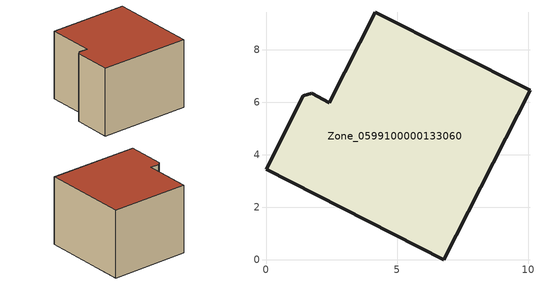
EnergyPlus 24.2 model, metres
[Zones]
Zone_0599100000133060
 floor ground (C_G): 1.74,6.35 2.41,5.99 4.17,9.44 10.06,6.46 6.77,0 0,3.45 1.42,6.25 z0
 wall outside (C_F): 1.42,6.25 0,3.45 6.77,0 10.06,6.46 4.17,9.44 2.41,5.99 1.74,6.35 1.42,6.25 z0:5.65
 roof outside (C_R): 2.41,5.99 1.74,6.35 1.42,6.25 0,3.45 6.77,0 10.06,6.46 4.17,9.44 z5.65
[BUILDING]
Pand.0599100000133060: North Axis=0; Terrain=City; Loads Convergence Tolerance Value=0.04; Temperature Convergence Tolerance Value=0.4; Solar Distribution=FullExterior; Maximum Number of Warmup Days=25; Minimum Number of Warmup Days=1
[Site:Location]
Rotterdam.The.Hague.AP_ZH_NLD Design_Conditions: Latitude=51.96; Longitude=4.45; Time Zone=1; Elevation=-4.5
[SITE:GROUNDTEMPERATURE:BUILDINGSURFACE]
18, 18, 18, 18, 18, 18, 18, 18, 18, 18, 18, 18
[MATERIAL] Thermal Absorptance=0.9; Solar Absorptance=0.7; Visible Absorptance=0.7
Name | Roughness | Thickness | Conductivity | Density | Specific Heat
G.TI.1975-1991 | MediumSmooth | 0.15 | 0.288461 | 540 | 1210
F.TI.1975-1991 | Rough | 0.3 | 0.230769 | 1920 | 840
R.TI.1975-1991 | MediumRough | 0.2 | 0.153846 | 1500 | 1000
[CONSTRUCTION]
C_G: G.TI.1975-1991
C_F: F.TI.1975-1991
C_R: R.TI.1975-1991
[ZONE]
Zone_0599100000133060: Type=1; Multiplier=1; Ceiling Height=Autocalculate; Volume=Autocalculate; Floor Area=autocalculate; Part of Total Floor Area=Yes
[ZONEINFILTRATION:DESIGNFLOWRATE]
Infil_Zone_0599100000133060: Zone or ZoneList or Space or SpaceList=Zone_0599100000133060; Schedule=AlwaysOn; Design Flow Rate Calculation Method=Flow/Area; Flow Rate per Floor Area=0.003; Constant Term Coefficient=1; Temperature Term Coefficient=0; Velocity Term Coefficient=0; Velocity Squared Term Coefficient=0
[HVACTEMPLATE:ZONE:IDEALLOADSAIRSYSTEM]
Zone_0599100000133060: Maximum Heating Supply Air Temperature=50; Minimum Cooling Supply Air Temperature=13; Maximum Heating Supply Air Humidity Ratio=0.0156; Minimum Cooling Supply Air Humidity Ratio=0.0077; Heating Limit=NoLimit; Cooling Limit=NoLimit; Dehumidification Control Type=ConstantSensibleHeatRatio; Cooling Sensible Heat Ratio=0.7; Dehumidification Setpoint=60; Humidification Control Type=None; Humidification Setpoint=30; Outdoor Air Method=None; Outdoor Air Flow Rate per Person=0.00944; Outdoor Air Flow Rate per Zone Floor Area=0; Outdoor Air Flow Rate per Zone=0; Demand Controlled Ventilation Type=None; Outdoor Air Economizer Type=NoEconomizer; Heat Recovery Type=None; Sensible Heat Recovery Effectiveness=0.7; Latent Heat Recovery Effectiveness=0.65
[ZONECONTROL:THERMOSTAT]
ThermostatControl_Zone_0599100000133060: Zone or ZoneList=Zone_0599100000133060; Control Type Schedule=DualSetpointControlType; Control 1=Thermostat_Zone_0599100000133060; Temperature Difference Between Cutout And Setpoint=0
[THERMOSTATSETPOINT:DUALSETPOINT]
Thermostat_Zone_0599100000133060: Heating Setpoint Temperature Schedule=HeatingSetpoint_Zone_0599100000133060; Cooling Setpoint Temperature Schedule=CoolingSetpoint_Zone_0599100000133060
[SCHEDULE:COMPACT]
HeatingSetpoint_Zone_0599100000133060: Through: 12/31, For: AllDays, Until: 24:00, 21
CoolingSetpoint_Zone_0599100000133060: Through: 12/31, For: AllDays, Until: 24:00, 24
DualSetpointControlType: Through: 12/31, For: AllDays, Until: 24:00, 4
AlwaysOn: Through: 12/31, For: AllDays, Until: 24:00, 1
